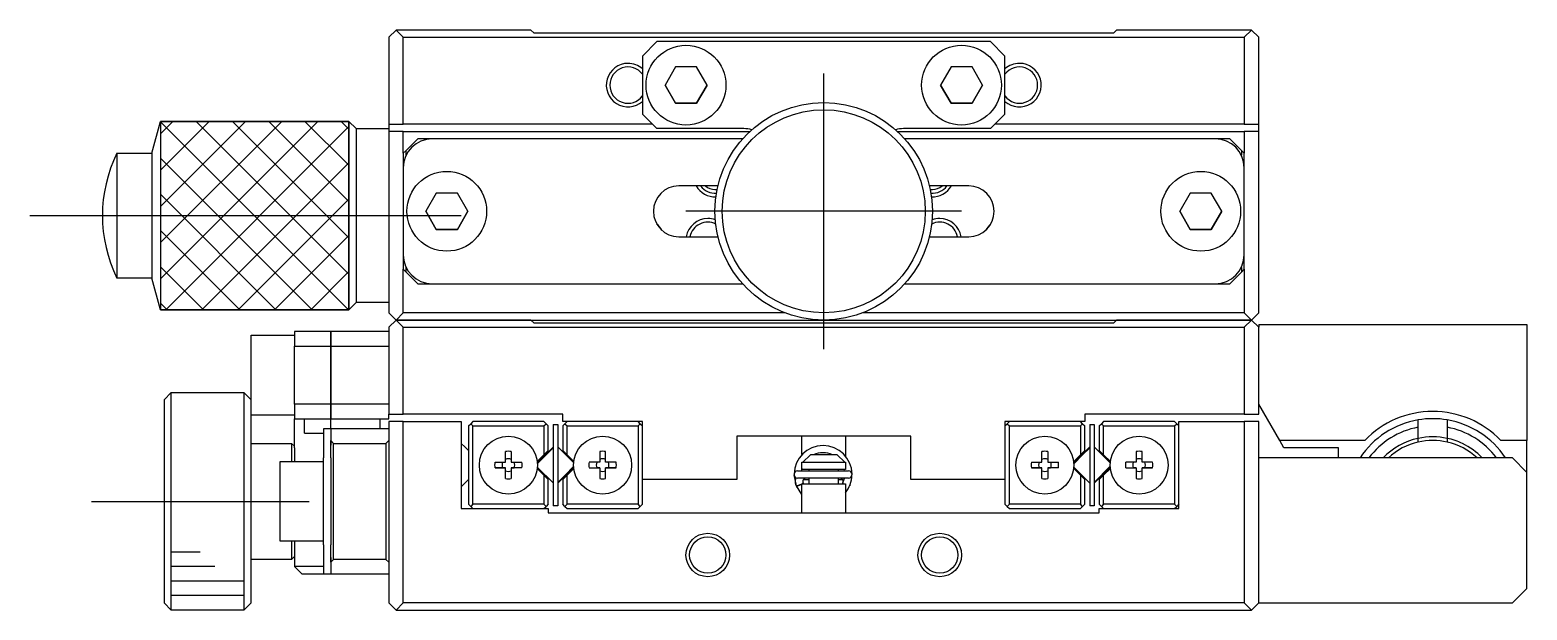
# Model space of a CAD drawing. Extents: x -13 to 383, y 10 to 256.
# Drawn here: x 208.3 to 311.6, y 216.5 to 256.5 of the extents above; entities that cross this region are included whole.
import ezdxf

# ---------------------------------------------------------------- set-up
doc = ezdxf.new("R2010")
doc.units = 0
doc.linetypes.add('CENTER', pattern=[50.8, 31.75, -6.35, 6.35, -6.35])
doc.layers.get('0').update_dxf_attribs({"linetype": 'CONTINUOUS'})
doc.layers.add('CENTER', color=1, linetype='CENTER')

msp = doc.modelspace()

# ---------------------------------------------------------------- linework, layer by layer
at = {"color": 7, "linetype": 'CONTINUOUS'}
for p, q in [((233.57, 256.47), (233.07, 255.97)), ((234.07, 255.97), (233.57, 256.47)), ((242.87, 256.47), (233.57, 256.47)), ((242.87, 256.47), (243.07, 256.27)), ((243.07, 256.27), (283.07, 256.27)), ((283.07, 256.27), (283.27, 256.47)), ((292.57, 256.47), (283.27, 256.47)), ((292.57, 256.47), (292.07, 255.97)), ((293.07, 255.97), (292.57, 256.47)), ((233.07, 255.97), (233.07, 249.97)), ((234.07, 249.97), (234.07, 255.97)), ((234.07, 255.97), (292.07, 255.97)), ((250.57, 254.67), (251.57, 255.67)), ((274.57, 255.67), (251.57, 255.67)), ((274.57, 255.67), (275.57, 254.67)), ((292.07, 255.97), (292.07, 249.97)), ((293.07, 249.97), (293.07, 255.97)), ((250.57, 254.67), (250.57, 250.67)), ((275.57, 250.67), (275.57, 254.67)), ((252.85, 253.92), (252.13, 252.67)), ((254.3, 253.92), (252.85, 253.92)), ((255.02, 252.67), (254.3, 253.92)), ((271.85, 253.92), (271.13, 252.67)), ((273.3, 253.92), (271.85, 253.92)), ((274.02, 252.67), (273.3, 253.92)), ((252.13, 252.67), (252.85, 251.42)), ((252.85, 251.42), (252.13, 252.67)), ((254.3, 251.42), (255.02, 252.67)), ((255.02, 252.67), (254.3, 251.42)), ((271.13, 252.67), (271.85, 251.42)), ((271.85, 251.42), (271.13, 252.67)), ((273.3, 251.42), (274.02, 252.67)), ((274.02, 252.67), (273.3, 251.42)), ((252.85, 251.42), (254.3, 251.42)), ((254.3, 251.42), (252.85, 251.42)), ((271.85, 251.42), (273.3, 251.42)), ((273.3, 251.42), (271.85, 251.42)), ((216.73, 247.97), (217.32, 250.17)), ((217.32, 250.17), (217.32, 237.17)), ((217.32, 250.17), (230.32, 250.17)), ((230.32, 250.17), (217.32, 250.17)), ((217.32, 250.17), (217.32, 237.17)), ((230.32, 250.17), (230.32, 237.17)), ((230.32, 250.17), (230.82, 249.67)), ((230.32, 237.17), (230.32, 250.17)), ((233.07, 249.97), (234.07, 249.97)), ((233.07, 249.97), (233.07, 249.47)), ((251.27, 249.97), (234.07, 249.97)), ((251.57, 249.67), (250.57, 250.67)), ((275.57, 250.67), (274.57, 249.67)), ((292.07, 249.97), (274.87, 249.97)), ((292.07, 249.97), (293.07, 249.97)), ((293.07, 249.47), (293.07, 249.97)), ((230.82, 249.67), (230.82, 237.67)), ((230.82, 249.67), (233.07, 249.67)), ((233.07, 249.47), (233.07, 236.97)), ((234.07, 249.47), (233.07, 249.47)), ((234.07, 249.47), (257.98, 249.47)), ((234.07, 247.97), (234.07, 249.47)), ((234.27, 248.17), (235.07, 248.97)), ((236.07, 248.97), (235.07, 248.97)), ((257.48, 248.97), (236.07, 248.97)), ((257.57, 249.67), (251.57, 249.67)), ((268.17, 249.47), (292.07, 249.47)), ((274.57, 249.67), (268.57, 249.67)), ((290.07, 248.97), (268.66, 248.97)), ((291.07, 248.97), (290.07, 248.97)), ((291.07, 248.97), (291.87, 248.17)), ((292.07, 249.47), (292.07, 247.97)), ((293.07, 249.47), (292.07, 249.47)), ((293.07, 236.97), (293.07, 249.47)), ((214.32, 247.97), (214.32, 239.37)), ((214.32, 247.97), (216.73, 247.97)), ((216.73, 247.97), (216.73, 239.37)), ((234.27, 248.17), (234.07, 247.97)), ((234.07, 247.97), (234.07, 246.97)), ((234.27, 247.85), (234.27, 248.17)), ((291.87, 248.17), (291.87, 247.85)), ((292.07, 247.97), (291.87, 248.17)), ((292.07, 246.97), (292.07, 247.97)), ((234.07, 246.97), (234.07, 240.97)), ((292.07, 240.97), (292.07, 246.97)), ((236.35, 245.22), (235.63, 243.97)), ((237.8, 245.22), (236.35, 245.22)), ((238.52, 243.97), (237.8, 245.22)), ((255.78, 245.72), (253.07, 245.72)), ((273.07, 245.72), (270.37, 245.72)), ((288.35, 245.22), (287.63, 243.97)), ((289.8, 245.22), (288.35, 245.22)), ((290.52, 243.97), (289.8, 245.22)), ((235.63, 243.97), (236.35, 242.72)), ((236.35, 242.72), (235.63, 243.97)), ((237.8, 242.72), (238.52, 243.97)), ((238.52, 243.97), (237.8, 242.72)), ((287.63, 243.97), (288.35, 242.72)), ((288.35, 242.72), (287.63, 243.97)), ((289.8, 242.72), (290.52, 243.97)), ((290.52, 243.97), (289.8, 242.72)), ((236.35, 242.72), (237.8, 242.72)), ((237.8, 242.72), (236.35, 242.72)), ((288.35, 242.72), (289.8, 242.72)), ((289.8, 242.72), (288.35, 242.72)), ((253.07, 242.22), (255.78, 242.22)), ((270.37, 242.22), (273.07, 242.22)), ((234.07, 240.97), (234.07, 239.97)), ((292.07, 239.97), (292.07, 240.97)), ((234.07, 239.97), (234.27, 239.77)), ((234.07, 236.97), (234.07, 239.97)), ((234.27, 239.77), (234.27, 240.1)), ((235.07, 238.97), (234.27, 239.77)), ((291.87, 239.77), (291.07, 238.97)), ((291.87, 240.1), (291.87, 239.77)), ((291.87, 239.77), (292.07, 239.97)), ((292.07, 239.97), (292.07, 236.97)), ((216.73, 239.37), (214.32, 239.37)), ((217.32, 237.17), (216.73, 239.37)), ((235.07, 238.97), (236.07, 238.97)), ((236.07, 238.97), (257.48, 238.97)), ((268.66, 238.97), (290.07, 238.97)), ((290.07, 238.97), (291.07, 238.97)), ((230.82, 237.67), (230.32, 237.17)), ((233.07, 237.67), (230.82, 237.67)), ((230.32, 237.17), (217.32, 237.17)), ((217.32, 237.17), (230.32, 237.17)), ((233.57, 236.47), (233.07, 236.97)), ((233.57, 236.47), (233.07, 235.97)), ((234.07, 236.97), (233.57, 236.47)), ((233.57, 236.47), (263.07, 236.47)), ((234.07, 235.97), (233.57, 236.47)), ((242.87, 236.47), (233.57, 236.47)), ((260.38, 236.97), (234.07, 236.97)), ((242.87, 236.47), (243.07, 236.27)), ((263.07, 236.47), (292.57, 236.47)), ((292.07, 236.97), (265.77, 236.97)), ((283.07, 236.27), (283.27, 236.47)), ((292.57, 236.47), (283.27, 236.47)), ((292.57, 236.47), (292.07, 236.97)), ((292.57, 236.47), (292.07, 235.97)), ((293.07, 236.97), (292.57, 236.47)), ((293.07, 235.97), (292.57, 236.47)), ((223.57, 229.92), (223.57, 235.42)), ((223.57, 235.42), (226.57, 235.42)), ((229.07, 235.67), (226.57, 235.67)), ((226.57, 235.67), (226.57, 234.67)), ((229.07, 234.67), (229.07, 235.67)), ((233.07, 235.67), (229.07, 235.67)), ((229.07, 235.67), (229.07, 234.67)), ((233.07, 235.97), (233.07, 229.97)), ((234.07, 229.97), (234.07, 235.97)), ((234.07, 235.97), (292.07, 235.97)), ((243.07, 236.27), (283.07, 236.27)), ((292.07, 235.97), (292.07, 229.97)), ((293.07, 236.17), (311.57, 236.17)), ((293.07, 236.17), (293.07, 235.97)), ((293.07, 229.97), (293.07, 235.97)), ((311.57, 236.17), (311.57, 228.17)), ((226.57, 234.67), (229.07, 234.67)), ((226.57, 230.67), (226.57, 234.67)), ((229.07, 234.67), (229.07, 230.67)), ((229.07, 234.67), (233.07, 234.67)), ((229.07, 230.67), (229.07, 234.67)), ((217.57, 230.97), (218.07, 231.47)), ((218.07, 216.47), (218.07, 231.47)), ((218.07, 231.47), (223.07, 231.47)), ((223.07, 231.47), (223.07, 216.47)), ((223.07, 231.47), (223.57, 230.97)), ((217.57, 230.97), (217.57, 216.97)), ((229.07, 230.67), (226.57, 230.67)), ((226.57, 230.67), (226.57, 229.67)), ((229.07, 229.67), (229.07, 230.67)), ((233.07, 230.67), (229.07, 230.67)), ((229.07, 230.67), (229.07, 229.67)), ((294.52, 228.17), (293.07, 230.67)), ((223.57, 216.97), (223.57, 229.92)), ((226.57, 229.92), (223.57, 229.92)), ((226.57, 229.67), (229.07, 229.67)), ((226.57, 227.67), (226.57, 229.67)), ((227.27, 228.67), (227.27, 229.67)), ((229.07, 229.67), (233.07, 229.67)), ((229.07, 228.97), (229.07, 229.67)), ((232.47, 228.97), (232.47, 229.67)), ((233.07, 229.67), (233.07, 229.97)), ((233.07, 229.97), (234.07, 229.97)), ((233.07, 229.47), (233.07, 216.97)), ((234.07, 229.47), (233.07, 229.47)), ((245.07, 229.97), (234.07, 229.97)), ((234.07, 229.47), (238.07, 229.47)), ((234.07, 216.97), (234.07, 229.47)), ((238.07, 229.47), (238.07, 223.47)), ((238.57, 229.17), (238.72, 229.32)), ((238.87, 229.47), (238.72, 229.32)), ((238.72, 229.32), (238.87, 229.17)), ((243.77, 229.47), (238.87, 229.47)), ((243.92, 229.32), (243.77, 229.47)), ((243.77, 229.17), (243.92, 229.32)), ((243.92, 229.32), (244.07, 229.17)), ((244.42, 229.27), (244.72, 229.27)), ((244.42, 229.27), (244.42, 223.67)), ((244.72, 229.27), (244.72, 223.67)), ((245.07, 229.47), (245.07, 229.97)), ((250.57, 229.47), (245.07, 229.47)), ((245.07, 229.17), (245.22, 229.32)), ((245.37, 229.47), (245.22, 229.32)), ((245.22, 229.32), (245.37, 229.17)), ((250.42, 229.32), (250.27, 229.47)), ((250.27, 229.17), (250.42, 229.32)), ((250.42, 229.32), (250.57, 229.17)), ((250.57, 225.47), (250.57, 229.47)), ((275.57, 229.47), (275.57, 225.47)), ((281.07, 229.47), (275.57, 229.47)), ((275.57, 229.17), (275.72, 229.32)), ((275.87, 229.47), (275.72, 229.32)), ((275.72, 229.32), (275.87, 229.17)), ((280.92, 229.32), (280.77, 229.47)), ((280.77, 229.17), (280.92, 229.32)), ((280.92, 229.32), (281.07, 229.17)), ((281.07, 229.97), (281.07, 229.47)), ((292.07, 229.97), (281.07, 229.97)), ((281.42, 229.27), (281.72, 229.27)), ((281.42, 229.27), (281.42, 223.67)), ((281.72, 229.27), (281.72, 223.67)), ((282.07, 229.17), (282.22, 229.32)), ((282.37, 229.47), (282.22, 229.32)), ((282.22, 229.32), (282.37, 229.17)), ((287.27, 229.47), (282.37, 229.47)), ((287.42, 229.32), (287.27, 229.47)), ((287.27, 229.17), (287.42, 229.32)), ((287.42, 229.32), (287.57, 229.17)), ((287.57, 223.47), (287.57, 229.47)), ((287.57, 229.47), (292.07, 229.47)), ((292.07, 229.97), (293.07, 229.97)), ((293.07, 229.47), (292.07, 229.47)), ((292.07, 229.47), (292.07, 216.97)), ((293.07, 216.97), (293.07, 229.47)), ((304.07, 229.08), (304.07, 229.59)), ((304.07, 228.32), (304.07, 229.59)), ((306.07, 229.59), (306.07, 229.08)), ((227.27, 228.67), (228.57, 228.67)), ((229.07, 228.97), (228.57, 228.97)), ((228.57, 228.97), (228.57, 226.97)), ((233.07, 228.97), (229.07, 228.97)), ((229.07, 228.97), (229.07, 228.17)), ((238.57, 229.17), (238.57, 223.77)), ((238.87, 223.77), (238.87, 229.17)), ((238.87, 229.17), (243.77, 229.17)), ((243.77, 229.17), (243.77, 227.18)), ((244.07, 227.48), (244.07, 229.17)), ((245.07, 229.17), (245.07, 227.48)), ((245.37, 227.18), (245.37, 229.17)), ((245.37, 229.17), (250.27, 229.17)), ((250.27, 229.17), (250.27, 223.77)), ((257.07, 228.47), (257.07, 225.47)), ((269.07, 228.47), (257.07, 228.47)), ((261.57, 227.2), (261.57, 228.47)), ((264.57, 228.47), (264.57, 227.07)), ((269.07, 225.47), (269.07, 228.47)), ((275.87, 223.77), (275.87, 229.17)), ((275.87, 229.17), (280.77, 229.17)), ((280.77, 229.17), (280.77, 227.18)), ((281.07, 227.48), (281.07, 229.17)), ((282.07, 229.17), (282.07, 227.48)), ((282.37, 229.17), (287.27, 229.17)), ((282.37, 227.18), (282.37, 229.17)), ((287.27, 229.17), (287.27, 223.77)), ((304.07, 228.32), (304.07, 229.08)), ((304.07, 228.06), (304.07, 228.32)), ((306.07, 229.08), (306.07, 228.32)), ((306.07, 228.32), (306.07, 228.06)), ((223.57, 227.97), (226.37, 227.97)), ((226.37, 227.97), (226.37, 226.72)), ((226.37, 227.97), (226.57, 227.77)), ((226.57, 227.67), (226.57, 226.72)), ((229.27, 227.97), (229.07, 228.17)), ((229.07, 228.17), (229.07, 227.85)), ((229.07, 227.85), (229.07, 228.17)), ((229.07, 226.97), (229.07, 227.85)), ((229.27, 227.97), (232.87, 227.97)), ((229.27, 219.97), (229.27, 227.97)), ((233.07, 228.17), (232.87, 227.97)), ((232.87, 227.97), (232.87, 219.97)), ((238.07, 227.97), (238.32, 227.72)), ((238.32, 227.72), (238.57, 227.47)), ((241.12, 226.67), (241.12, 227.4)), ((241.52, 227.4), (241.52, 226.67)), ((243.77, 227.18), (243.31, 226.71)), ((243.34, 226.65), (244.4, 227.71)), ((244.42, 227.67), (243.34, 226.58)), ((244.07, 227.48), (243.77, 227.18)), ((244.75, 227.71), (245.81, 226.65)), ((245.37, 227.18), (245.07, 227.48)), ((245.84, 226.71), (245.37, 227.18)), ((247.62, 227.4), (247.62, 226.67)), ((248.02, 226.67), (248.02, 227.4)), ((262.16, 227.17), (261.63, 226.67)), ((263.99, 227.17), (262.16, 227.17)), ((264.52, 226.67), (263.99, 227.17)), ((278.12, 226.67), (278.12, 227.4)), ((278.52, 227.4), (278.52, 226.67)), ((280.77, 227.18), (280.31, 226.71)), ((280.34, 226.65), (281.4, 227.71)), ((281.07, 227.48), (280.77, 227.18)), ((281.42, 227.67), (280.9, 227.15)), ((281.75, 227.71), (282.81, 226.65)), ((282.37, 227.18), (282.07, 227.48)), ((282.84, 226.71), (282.37, 227.18)), ((284.62, 227.4), (284.62, 226.67)), ((285.02, 226.67), (285.02, 227.4)), ((300.38, 228.17), (294.52, 228.17)), ((294.81, 227.67), (294.52, 228.17)), ((298.57, 227.67), (294.81, 227.67)), ((298.57, 226.97), (298.57, 227.67)), ((311.57, 228.17), (309.76, 228.17)), ((311.57, 225.97), (311.57, 228.17)), ((225.57, 221.22), (225.57, 226.72)), ((225.57, 226.72), (228.57, 226.72)), ((228.57, 220.97), (228.57, 226.97)), ((229.07, 226.97), (229.07, 220.97)), ((240.4, 226.67), (241.12, 226.67)), ((241.12, 226.27), (240.4, 226.27)), ((240.4, 226.27), (240.94, 226.27)), ((240.94, 226.27), (241.12, 226.27)), ((241.12, 225.55), (241.12, 226.27)), ((241.52, 226.67), (242.25, 226.67)), ((242.25, 226.27), (241.52, 226.27)), ((241.52, 226.27), (241.52, 225.55)), ((241.52, 226.27), (241.71, 226.27)), ((242.25, 226.27), (241.71, 226.27)), ((243.31, 226.24), (243.77, 225.77)), ((244.4, 225.24), (243.34, 226.3)), ((245.81, 226.3), (244.75, 225.24)), ((245.25, 225.8), (245.81, 226.37)), ((245.37, 225.77), (245.84, 226.24)), ((247.62, 226.67), (246.9, 226.67)), ((246.9, 226.27), (247.62, 226.27)), ((246.9, 226.27), (247.44, 226.27)), ((247.62, 226.27), (247.44, 226.27)), ((247.62, 226.27), (247.62, 225.55)), ((248.75, 226.67), (248.02, 226.67)), ((248.02, 226.27), (248.75, 226.27)), ((248.02, 225.55), (248.02, 226.27)), ((248.21, 226.27), (248.02, 226.27)), ((248.75, 226.27), (248.21, 226.27)), ((261.57, 226.23), (261.54, 226.07)), ((261.57, 226.67), (261.63, 226.67)), ((261.57, 226.17), (261.57, 226.67)), ((264.57, 226.17), (261.57, 226.17)), ((261.63, 226.67), (264.52, 226.67)), ((262.07, 226.07), (262.07, 226.17)), ((262.07, 226.07), (262.07, 226.17)), ((264.07, 226.17), (264.07, 226.07)), ((264.07, 226.17), (264.07, 226.07)), ((264.5, 226.07), (264.48, 226.17)), ((264.52, 226.67), (264.57, 226.67)), ((264.57, 226.67), (264.57, 226.17)), ((277.4, 226.67), (278.12, 226.67)), ((278.12, 226.27), (277.4, 226.27)), ((277.4, 226.27), (277.94, 226.27)), ((277.94, 226.27), (278.12, 226.27)), ((278.12, 225.55), (278.12, 226.27)), ((278.52, 226.67), (279.25, 226.67)), ((279.25, 226.27), (278.52, 226.27)), ((278.52, 226.27), (278.52, 225.55)), ((278.52, 226.27), (278.71, 226.27)), ((279.25, 226.27), (278.71, 226.27)), ((280.31, 226.24), (280.77, 225.77)), ((280.9, 227.15), (280.34, 226.58)), ((281.4, 225.24), (280.34, 226.3)), ((281.72, 225.28), (282.81, 226.37)), ((282.81, 226.3), (281.75, 225.24)), ((282.37, 225.77), (282.84, 226.24)), ((284.62, 226.67), (283.9, 226.67)), ((283.9, 226.27), (284.62, 226.27)), ((283.9, 226.27), (284.44, 226.27)), ((284.62, 226.27), (284.44, 226.27)), ((284.62, 226.27), (284.62, 225.55)), ((285.75, 226.67), (285.02, 226.67)), ((285.02, 226.27), (285.75, 226.27)), ((285.02, 225.55), (285.02, 226.27)), ((285.21, 226.27), (285.02, 226.27)), ((285.75, 226.27), (285.21, 226.27)), ((310.57, 226.97), (293.07, 226.97)), ((310.57, 226.97), (311.57, 225.97)), ((238.32, 225.22), (238.07, 224.97)), ((238.57, 225.47), (238.32, 225.22)), ((243.77, 225.77), (243.77, 223.77)), ((243.77, 225.77), (244.07, 225.47)), ((244.07, 223.77), (244.07, 225.47)), ((244.72, 225.28), (245.25, 225.8)), ((245.07, 225.47), (245.37, 225.77)), ((245.07, 225.47), (245.07, 223.77)), ((245.37, 223.77), (245.37, 225.77)), ((250.57, 223.77), (250.57, 225.47)), ((257.07, 225.47), (250.57, 225.47)), ((261.18, 225.03), (261.02, 225.79)), ((261.12, 225.39), (261.13, 225.43)), ((261.12, 225.36), (261.12, 225.39)), ((261.12, 225.32), (261.12, 225.36)), ((261.12, 225.28), (261.12, 225.32)), ((261.12, 225.25), (261.12, 225.28)), ((261.13, 225.21), (261.12, 225.25)), ((261.13, 225.47), (261.14, 225.5)), ((261.13, 225.43), (261.13, 225.47)), ((261.14, 225.17), (261.13, 225.21)), ((261.14, 225.5), (261.15, 225.54)), ((261.14, 225.14), (261.14, 225.17)), ((261.15, 225.1), (261.14, 225.14)), ((261.15, 225.54), (261.16, 225.57)), ((261.17, 225.07), (261.15, 225.1)), ((261.16, 225.57), (261.17, 225.59)), ((261.18, 225.03), (261.58, 225.17)), ((261.27, 226.07), (264.77, 226.07)), ((264.77, 225.57), (261.27, 225.57)), ((261.37, 225.08), (261.39, 225.09)), ((261.39, 225.09), (261.41, 225.1)), ((261.41, 225.1), (261.43, 225.11)), ((261.43, 225.11), (261.45, 225.11)), ((261.45, 225.11), (261.46, 225.12)), ((261.46, 225.12), (261.48, 225.13)), ((261.48, 225.13), (261.5, 225.14)), ((261.5, 225.14), (261.51, 225.15)), ((261.51, 225.15), (261.53, 225.15)), ((261.53, 225.15), (261.54, 225.16)), ((261.54, 225.16), (261.56, 225.17)), ((261.56, 225.17), (261.57, 225.18)), ((261.57, 225.18), (261.58, 225.18)), ((261.57, 225.17), (264.57, 225.17)), ((261.57, 223.17), (261.57, 225.17)), ((261.58, 225.17), (261.64, 225.22)), ((261.58, 225.18), (261.6, 225.19)), ((261.6, 225.19), (261.61, 225.2)), ((261.61, 225.2), (261.62, 225.21)), ((261.61, 225.2), (261.61, 225.2)), ((261.63, 225.38), (261.62, 225.37)), ((261.62, 225.37), (261.62, 225.36)), ((261.62, 225.36), (261.62, 225.35)), ((261.62, 225.35), (261.62, 225.33)), ((261.62, 225.33), (261.62, 225.32)), ((261.62, 225.32), (261.62, 225.31)), ((261.62, 225.31), (261.62, 225.3)), ((261.62, 225.3), (261.62, 225.29)), ((261.62, 225.29), (261.62, 225.27)), ((261.62, 225.27), (261.63, 225.26)), ((261.62, 225.21), (261.63, 225.21)), ((261.64, 225.42), (261.63, 225.41)), ((261.63, 225.41), (261.63, 225.4)), ((261.63, 225.4), (261.63, 225.38)), ((261.63, 225.26), (261.63, 225.25)), ((261.63, 225.25), (261.64, 225.24)), ((261.63, 225.21), (261.63, 225.22)), ((261.63, 225.22), (261.64, 225.22)), ((261.65, 225.44), (261.64, 225.43)), ((261.64, 225.43), (261.64, 225.42)), ((261.64, 225.24), (261.64, 225.23)), ((261.64, 225.22), (261.64, 225.23)), ((261.64, 225.23), (261.64, 225.23)), ((261.64, 225.23), (261.66, 225.17)), ((261.64, 225.22), (261.64, 225.22)), ((261.66, 225.46), (261.65, 225.45)), ((261.65, 225.45), (261.65, 225.44)), ((261.67, 225.47), (261.66, 225.46)), ((261.68, 225.48), (261.67, 225.47)), ((261.67, 225.47), (262.07, 225.47)), ((261.69, 225.5), (261.68, 225.49)), ((261.68, 225.49), (261.68, 225.48)), ((261.7, 225.51), (261.69, 225.5)), ((261.71, 225.52), (261.7, 225.51)), ((261.72, 225.52), (261.71, 225.52)), ((261.73, 225.53), (261.72, 225.52)), ((261.74, 225.54), (261.73, 225.53)), ((261.75, 225.54), (261.74, 225.54)), ((261.76, 225.55), (261.75, 225.54)), ((261.77, 225.55), (261.76, 225.55)), ((261.79, 225.56), (261.77, 225.55)), ((261.8, 225.56), (261.79, 225.56)), ((261.81, 225.56), (261.8, 225.56)), ((261.82, 225.57), (261.81, 225.56)), ((261.83, 225.57), (261.82, 225.57)), ((261.85, 225.57), (261.83, 225.57)), ((261.86, 225.57), (261.85, 225.57)), ((261.87, 225.57), (261.86, 225.57)), ((262.07, 225.17), (262.07, 225.57)), ((262.07, 225.47), (262.07, 225.57)), ((264.07, 225.57), (264.07, 225.17)), ((264.07, 225.57), (264.07, 225.47)), ((264.07, 225.47), (264.37, 225.47)), ((264.18, 225.57), (264.17, 225.57)), ((264.17, 225.57), (264.17, 225.57)), ((264.19, 225.57), (264.18, 225.57)), ((264.21, 225.57), (264.19, 225.57)), ((264.22, 225.57), (264.21, 225.57)), ((264.23, 225.56), (264.22, 225.57)), ((264.24, 225.56), (264.23, 225.56)), ((264.25, 225.56), (264.24, 225.56)), ((264.27, 225.55), (264.25, 225.56)), ((264.28, 225.55), (264.27, 225.55)), ((264.29, 225.54), (264.28, 225.55)), ((264.3, 225.53), (264.29, 225.54)), ((264.31, 225.53), (264.3, 225.53)), ((264.32, 225.52), (264.31, 225.53)), ((264.33, 225.51), (264.32, 225.52)), ((264.34, 225.5), (264.33, 225.51)), ((264.35, 225.5), (264.34, 225.5)), ((264.35, 225.49), (264.35, 225.5)), ((264.36, 225.48), (264.35, 225.49)), ((264.37, 225.47), (264.36, 225.48)), ((264.37, 225.17), (264.5, 225.57)), ((264.38, 225.46), (264.37, 225.47)), ((264.38, 225.45), (264.38, 225.46)), ((264.39, 225.44), (264.38, 225.45)), ((264.39, 225.42), (264.39, 225.44)), ((264.4, 225.41), (264.39, 225.42)), ((264.4, 225.4), (264.4, 225.41)), ((264.41, 225.39), (264.4, 225.4)), ((264.4, 225.25), (264.41, 225.27)), ((264.4, 225.24), (264.4, 225.25)), ((264.4, 225.23), (264.4, 225.24)), ((264.4, 225.23), (264.4, 225.23)), ((264.4, 225.23), (264.4, 225.23)), ((264.41, 225.38), (264.41, 225.39)), ((264.41, 225.37), (264.41, 225.38)), ((264.41, 225.35), (264.41, 225.37)), ((264.42, 225.34), (264.41, 225.35)), ((264.41, 225.3), (264.42, 225.32)), ((264.41, 225.29), (264.41, 225.3)), ((264.41, 225.28), (264.41, 225.29)), ((264.41, 225.27), (264.41, 225.28)), ((264.42, 225.33), (264.42, 225.34)), ((264.42, 225.32), (264.42, 225.33)), ((264.57, 225.17), (264.57, 223.17)), ((264.88, 225.1), (264.88, 225.1)), ((264.88, 225.1), (264.88, 225.1)), ((264.88, 225.1), (264.88, 225.09)), ((264.88, 225.09), (264.88, 225.09)), ((264.88, 225.09), (264.88, 225.09)), ((264.88, 225.09), (264.88, 225.09)), ((264.88, 225.09), (264.88, 225.09)), ((264.88, 225.09), (264.88, 225.08)), ((275.57, 225.47), (269.07, 225.47)), ((275.57, 225.47), (275.57, 223.77)), ((280.77, 225.77), (280.77, 223.77)), ((280.77, 225.77), (281.07, 225.47)), ((281.07, 223.77), (281.07, 225.47)), ((282.07, 225.47), (282.37, 225.77)), ((282.07, 225.47), (282.07, 223.77)), ((282.37, 223.77), (282.37, 225.77)), ((311.57, 217.97), (311.57, 225.97)), ((261.18, 225.03), (261.17, 225.07)), ((261.18, 225.04), (261.18, 225.03)), ((261.18, 225.03), (261.18, 225.03)), ((261.18, 225.03), (261.19, 225.03)), ((261.22, 224.95), (261.18, 225.03)), ((261.57, 224.44), (261.18, 225.03)), ((261.18, 225.03), (261.18, 225.03)), ((261.19, 225.03), (261.19, 225.03)), ((261.19, 225.03), (261.2, 225.03)), ((261.2, 225.03), (261.2, 225.03)), ((261.2, 225.03), (261.21, 225.03)), ((261.21, 225.03), (261.22, 225.03)), ((261.22, 225.03), (261.23, 225.04)), ((261.23, 225.04), (261.25, 225.04)), ((261.25, 225.04), (261.26, 225.04)), ((261.26, 225.04), (261.27, 225.05)), ((261.27, 225.05), (261.29, 225.05)), ((261.29, 225.05), (261.31, 225.06)), ((261.31, 225.06), (261.32, 225.06)), ((261.32, 225.06), (261.34, 225.07)), ((261.34, 225.07), (261.36, 225.08)), ((261.36, 225.08), (261.37, 225.08)), ((264.87, 225.08), (264.86, 225.03)), ((264.86, 225.03), (264.86, 225.04)), ((264.86, 225.04), (264.86, 225.04)), ((264.86, 225.04), (264.86, 225.04)), ((264.88, 225.08), (264.87, 225.08)), ((238.07, 223.47), (244.07, 223.47)), ((238.72, 223.62), (238.57, 223.77)), ((238.87, 223.77), (238.72, 223.62)), ((238.72, 223.62), (238.87, 223.47)), ((243.77, 223.77), (238.87, 223.77)), ((243.92, 223.62), (243.77, 223.77)), ((243.77, 223.47), (243.92, 223.62)), ((244.07, 223.77), (243.92, 223.62)), ((244.07, 223.47), (244.07, 223.17)), ((244.07, 223.17), (282.07, 223.17)), ((244.72, 223.67), (244.42, 223.67)), ((245.22, 223.62), (245.07, 223.77)), ((245.37, 223.77), (245.22, 223.62)), ((245.22, 223.62), (245.37, 223.47)), ((250.27, 223.77), (245.37, 223.77)), ((245.37, 223.47), (250.27, 223.47)), ((250.42, 223.62), (250.27, 223.77)), ((250.27, 223.47), (250.42, 223.62)), ((250.57, 223.77), (250.42, 223.62)), ((275.72, 223.62), (275.57, 223.77)), ((275.87, 223.77), (275.72, 223.62)), ((275.72, 223.62), (275.87, 223.47)), ((280.77, 223.77), (275.87, 223.77)), ((275.87, 223.47), (280.77, 223.47)), ((280.92, 223.62), (280.77, 223.77)), ((280.77, 223.47), (280.92, 223.62)), ((281.07, 223.77), (280.92, 223.62)), ((281.72, 223.67), (281.42, 223.67)), ((282.22, 223.62), (282.07, 223.77)), ((282.07, 223.47), (287.57, 223.47)), ((282.07, 223.17), (282.07, 223.47)), ((282.37, 223.77), (282.22, 223.62)), ((282.22, 223.62), (282.37, 223.47)), ((287.27, 223.77), (282.37, 223.77)), ((287.42, 223.62), (287.27, 223.77)), ((287.27, 223.47), (287.42, 223.62)), ((287.57, 223.77), (287.42, 223.62)), ((228.57, 221.22), (225.57, 221.22)), ((226.37, 221.22), (226.37, 219.97)), ((226.57, 221.22), (226.57, 219.47)), ((228.57, 220.97), (228.57, 218.97)), ((229.07, 220.1), (229.07, 220.97)), ((226.37, 219.97), (223.57, 219.97)), ((226.57, 220.17), (226.37, 219.97)), ((229.07, 220.1), (229.07, 219.77)), ((229.07, 219.77), (229.07, 220.1)), ((229.07, 219.77), (229.27, 219.97)), ((232.87, 219.97), (229.27, 219.97)), ((232.87, 219.97), (233.07, 219.77)), ((228.57, 219.47), (226.57, 219.47)), ((226.57, 219.47), (227.07, 218.97)), ((227.07, 218.97), (228.57, 218.97)), ((228.57, 218.97), (229.07, 218.97)), ((229.07, 219.77), (229.07, 218.97)), ((229.07, 218.97), (233.07, 218.97)), ((311.57, 217.97), (310.57, 216.97)), ((218.07, 216.47), (217.57, 216.97)), ((223.57, 216.97), (223.07, 216.47)), ((233.57, 216.47), (233.07, 216.97)), ((234.07, 216.97), (233.57, 216.47)), ((292.07, 216.97), (234.07, 216.97)), ((292.57, 216.47), (292.07, 216.97)), ((293.07, 216.97), (292.57, 216.47)), ((293.07, 216.97), (310.57, 216.97)), ((223.07, 216.47), (218.07, 216.47)), ((233.57, 216.47), (292.57, 216.47))]:
    msp.add_line(p, q, dxfattribs=at)
at = {"color": 3, "linetype": 'CONTINUOUS'}
for p, q in [((228.19, 250.17), (217.32, 239.31)), ((225.69, 250.17), (217.32, 241.81)), ((223.19, 250.17), (217.32, 244.31)), ((220.69, 250.17), (217.32, 246.81)), ((218.19, 250.17), (217.32, 249.31)), ((230.29, 237.17), (217.32, 250.14)), ((230.32, 239.64), (219.79, 250.17)), ((230.32, 242.14), (222.29, 250.17)), ((230.32, 244.64), (224.79, 250.17)), ((230.32, 247.14), (227.29, 250.17)), ((230.32, 249.64), (229.79, 250.17)), ((230.32, 249.81), (217.69, 237.17)), ((227.79, 237.17), (217.32, 247.64)), ((230.32, 247.31), (220.19, 237.17)), ((225.29, 237.17), (217.32, 245.14)), ((230.32, 244.81), (222.69, 237.17)), ((222.79, 237.17), (217.32, 242.64)), ((230.32, 242.31), (225.19, 237.17)), ((220.29, 237.17), (217.32, 240.14)), ((230.32, 239.81), (227.69, 237.17)), ((217.79, 237.17), (217.32, 237.64)), ((230.32, 237.31), (230.19, 237.17)), ((220.07, 220.47), (218.07, 220.47)), ((221.07, 219.47), (218.07, 219.47)), ((223.07, 218.47), (218.07, 218.47)), ((223.07, 217.47), (218.07, 217.47))]:
    msp.add_line(p, q, dxfattribs=at)
at = {"color": 7, "linetype": 'CONTINUOUS'}
for centre, radius in [((253.57, 252.67), 2.75), ((272.57, 252.67), 2.75), ((263.07, 243.97), 7.5), ((263.07, 243.97), 7), ((237.07, 243.97), 2.75), ((289.07, 243.97), 2.75), ((241.32, 226.47), 2), ((247.82, 226.47), 2), ((278.32, 226.47), 2), ((284.82, 226.47), 2), ((255.07, 220.27), 1.25), ((271.07, 220.27), 1.25)]:
    msp.add_circle(centre, radius, dxfattribs=at)
at = {"color": 3, "linetype": 'CONTINUOUS'}
for centre in [(255.07, 220.27), (271.07, 220.27)]:
    msp.add_circle(centre, 1.5, dxfattribs=at)
for centre, radius, start, end in [((249.57, 252.67), 1.5, 90, 311.8103), ((249.57, 252.67), 1.5, 48.1897, 90), ((276.57, 252.67), 1.5, 228.1897, 90), ((276.57, 252.67), 1.5, 90, 131.8103), ((255.57, 246.47), 1.5, 210, 272.5665), ((270.57, 246.47), 1.5, 267.4335, 330), ((250.57, 241.97), 1.5, 27.9538, 49.3658), ((255.07, 241.97), 1.5, 90, 170.4059), ((255.07, 241.97), 1.5, 69.5703, 90), ((271.07, 241.97), 1.5, 90, 110.4297), ((271.07, 241.97), 1.5, 9.5941, 90), ((275.57, 241.97), 1.5, 130.6342, 152.0462), ((305.07, 223.67), 4.75, 102.1532, 135.9937), ((305.07, 223.67), 4.75, 64.2909, 77.8468), ((305.07, 223.67), 4.5, 102.8396, 132.8334), ((305.07, 223.67), 4.5, 77.1604, 102.8396), ((305.07, 223.67), 4.5, 47.1666, 77.1604), ((305.07, 223.67), 4.75, 44.0063, 64.2909)]:
    msp.add_arc(centre, radius, start, end, dxfattribs=at)
at = {"color": 7, "linetype": 'CONTINUOUS'}
for centre, radius, start, end in [((249.57, 252.67), 1.25, 36.8699, 180), ((276.57, 252.67), 1.25, 216.8699, 143.1301), ((249.57, 252.67), 1.25, 180, 323.1301), ((236.07, 246.97), 2, 90, 180), ((257.57, 247.67), 2, 74.335, 90), ((268.57, 247.67), 2, 90, 105.665), ((290.07, 246.97), 2, 0, 90), ((223.07, 243.67), 9.75, 153.8162, 206.1838), ((253.07, 243.97), 1.75, 90, 270), ((255.57, 246.47), 1.25, 216.8699, 274.8488), ((255.57, 246.47), 1, 228.5904, 270), ((255.57, 246.47), 1, 270, 278.8574), ((270.57, 246.47), 1, 261.1426, 270), ((270.57, 246.47), 1.25, 265.1512, 323.1301), ((270.57, 246.47), 1, 270, 311.4096), ((273.07, 243.97), 1.75, 270, 90), ((255.07, 241.97), 1.25, 63.8142, 168.463), ((271.07, 241.97), 1.25, 11.537, 116.1858), ((236.07, 240.97), 2, 180, 270), ((290.07, 240.97), 2, 270, 0), ((305.07, 223.67), 6, 99.5941, 146.633), ((305.07, 223.67), 6.5, 43.8131, 136.1869), ((305.07, 223.67), 6, 80.4059, 99.5941), ((305.07, 223.67), 6, 33.367, 80.4059), ((305.07, 223.67), 5.5, 100.4757, 143.1301), ((305.07, 223.67), 4.75, 102.1532, 135.9937), ((305.07, 223.67), 4.75, 77.8468, 102.1532), ((305.07, 223.67), 5.5, 36.8699, 79.5243), ((305.07, 223.67), 4.75, 64.2909, 77.8468), ((241.32, 226.47), 0.95, 77.8468, 102.1532), ((244.54, 227.57), 0.2, 124.9753, 135), ((244.61, 227.57), 0.2, 45, 55.0247), ((247.82, 226.47), 0.95, 77.8468, 102.1532), ((263.02, 225.82), 2, 0.7983, 179.1507), ((263.02, 225.82), 1.5, 64.3052, 115.6895), ((278.32, 226.47), 0.95, 77.8468, 102.1532), ((281.54, 227.57), 0.2, 124.9753, 135), ((281.61, 227.57), 0.2, 45, 55.0247), ((284.82, 226.47), 0.95, 77.8468, 102.1532), ((305.07, 223.67), 4.5, 102.8396, 132.8334), ((305.07, 223.67), 4.5, 47.1666, 77.1604), ((305.07, 223.67), 4.75, 44.0063, 64.2909), ((241.32, 226.47), 0.95, 167.8468, 192.1532), ((241.32, 226.47), 0.435, 152.6335, 207.3665), ((241.32, 226.47), 0.435, 62.6335, 117.3665), ((241.32, 226.47), 0.435, 332.6335, 27.3665), ((241.32, 226.47), 0.95, 347.8468, 12.1532), ((243.48, 226.51), 0.2, 135, 143.142), ((243.48, 226.44), 0.2, 135, 141.2612), ((243.48, 226.44), 0.2, 216.858, 225), ((245.67, 226.51), 0.2, 36.858, 45), ((245.67, 226.51), 0.2, 315, 321.2612), ((245.67, 226.44), 0.2, 315, 323.142), ((247.82, 226.47), 0.95, 167.8468, 192.1532), ((247.82, 226.47), 0.435, 152.6335, 207.3665), ((247.82, 226.47), 0.435, 62.6335, 117.3665), ((247.82, 226.47), 0.435, 332.6335, 27.3665), ((247.82, 226.47), 0.95, 347.8468, 12.1532), ((278.32, 226.47), 0.95, 167.8468, 192.1532), ((278.32, 226.47), 0.435, 152.6335, 207.3665), ((278.32, 226.47), 0.435, 62.6335, 117.3665), ((278.32, 226.47), 0.435, 332.6335, 27.3665), ((278.32, 226.47), 0.95, 347.8468, 12.1532), ((280.48, 226.51), 0.2, 135, 143.142), ((280.48, 226.44), 0.2, 135, 141.2612), ((280.48, 226.44), 0.2, 216.858, 225), ((282.67, 226.51), 0.2, 36.858, 45), ((282.67, 226.51), 0.2, 315, 321.2612), ((282.67, 226.44), 0.2, 315, 323.142), ((284.82, 226.47), 0.95, 167.8468, 192.1532), ((284.82, 226.47), 0.435, 152.6335, 207.3665), ((284.82, 226.47), 0.435, 62.6335, 117.3665), ((284.82, 226.47), 0.435, 332.6335, 27.3665), ((284.82, 226.47), 0.95, 347.8468, 12.1532), ((241.32, 226.47), 0.435, 242.6335, 297.3665), ((241.32, 226.47), 0.95, 257.8468, 282.1532), ((244.54, 225.38), 0.2, 225, 235.0247), ((244.61, 225.38), 0.2, 304.9753, 315), ((247.82, 226.47), 0.435, 242.6335, 297.3665), ((247.82, 226.47), 0.95, 257.8468, 282.1532), ((261.27, 225.82), 0.25, 90, 270), ((263.01, 225.82), 2, 321.2415, 359.057), ((264.77, 225.82), 0.25, 270, 90), ((278.32, 226.47), 0.435, 242.6335, 297.3665), ((278.32, 226.47), 0.95, 257.8468, 282.1532), ((281.54, 225.38), 0.2, 225, 235.0247), ((281.61, 225.38), 0.2, 304.9753, 315), ((284.82, 226.47), 0.435, 242.6335, 297.3665), ((284.82, 226.47), 0.95, 257.8468, 282.1532)]:
    msp.add_arc(centre, radius, start, end, dxfattribs=at)
at = {"layer": 'CENTER', "color": 1, "linetype": 'CENTER'}
for p, q in [((263.07, 234.47), (263.07, 253.47)), ((208.32, 243.67), (238.07, 243.67)), ((272.57, 243.97), (253.57, 243.97)), ((212.57, 223.97), (227.57, 223.97))]:
    msp.add_line(p, q, dxfattribs=at)

doc.saveas('drawing.dxf')
